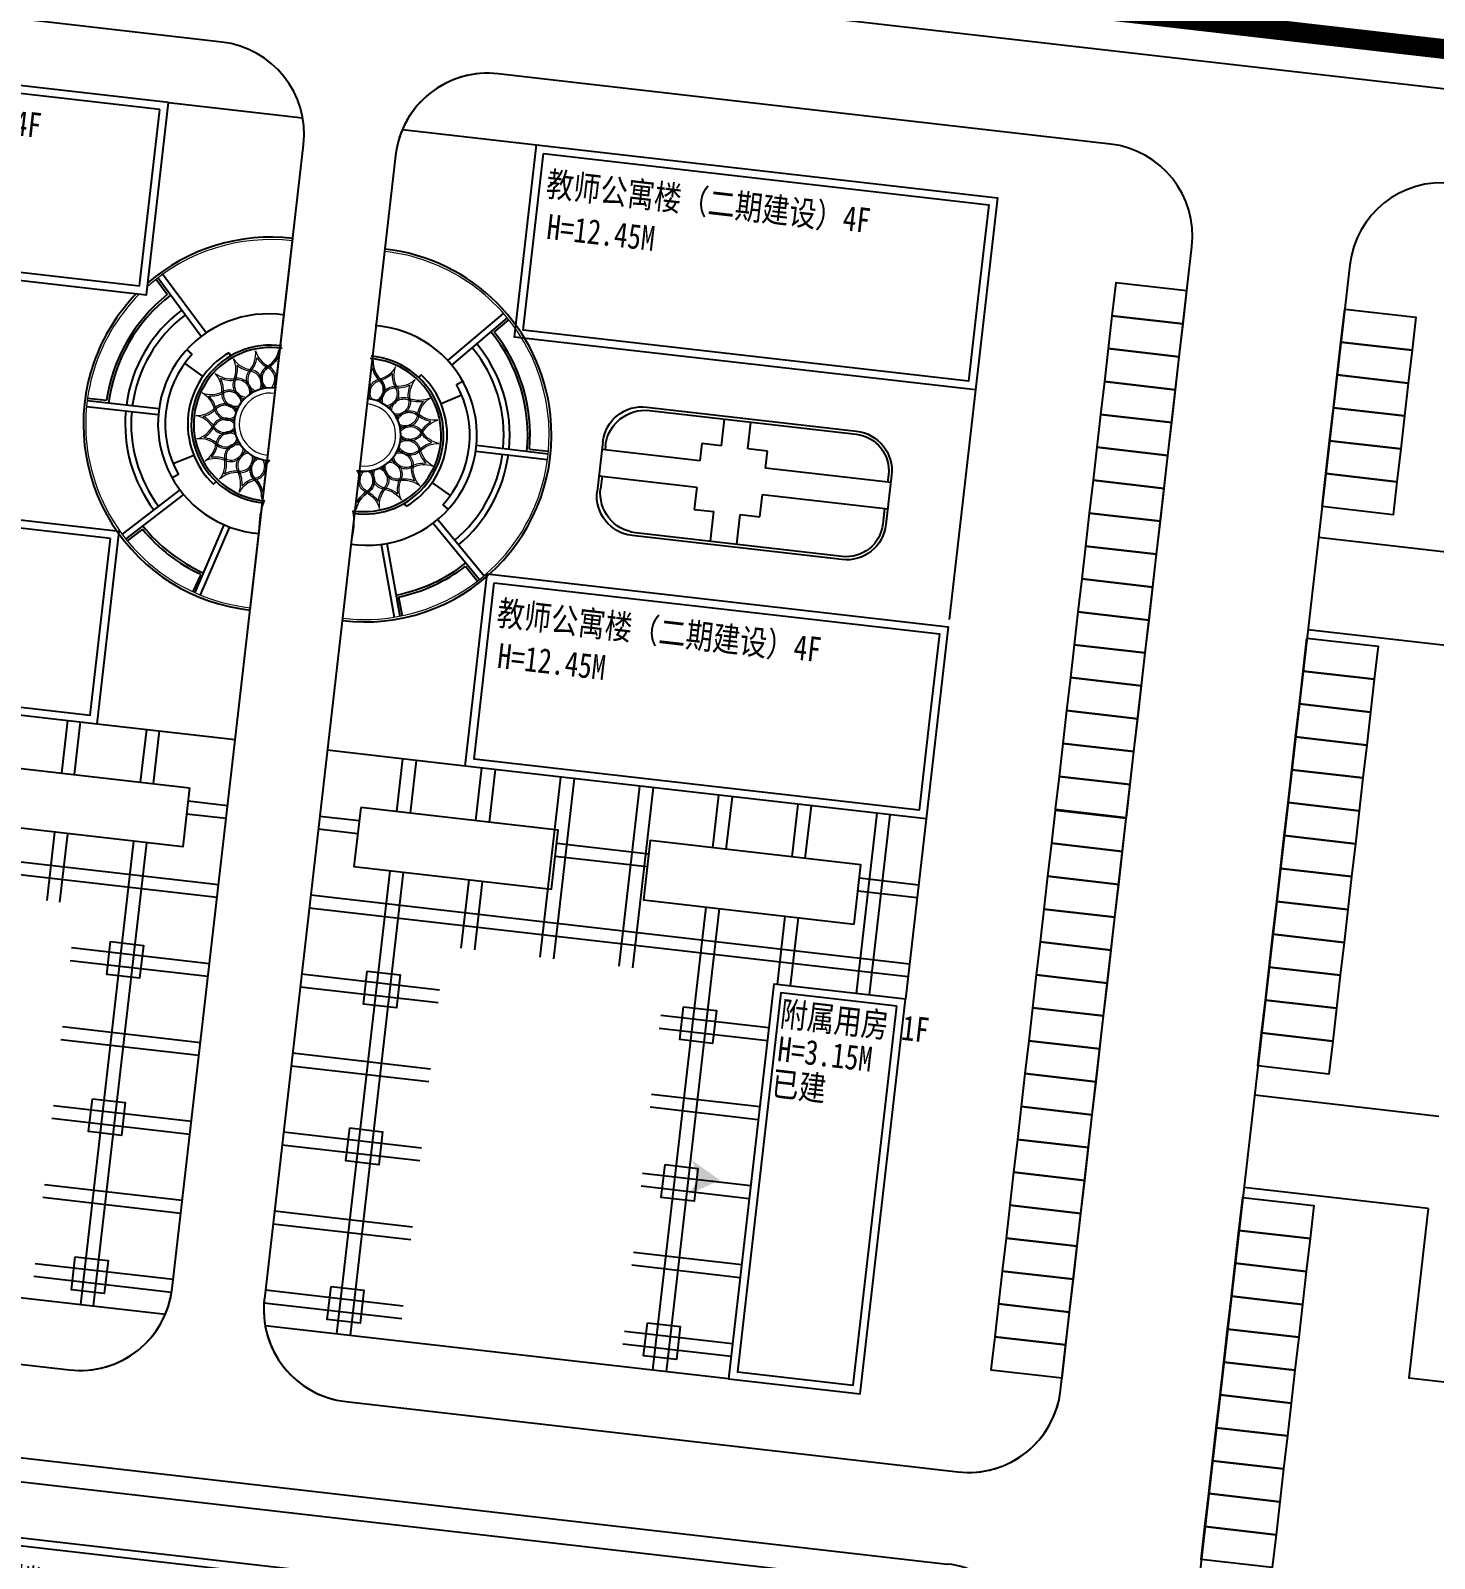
# Model space of a CAD drawing. Extents: x -534 to 560, y 572 to 1344.
# Drawn here: x -71.1 to 34.9, y 967.5 to 1082.8 of the extents above; entities that cross this region are included whole.
import ezdxf

# ---------------------------------------------------------------- set-up
doc = ezdxf.new("R2010")
doc.units = 0
doc.header["$LTSCALE"] = 1000
doc.header["$MEASUREMENT"] = 0
doc.linetypes.add('DIVIDE', pattern=[1.25, 0.5, -0.25, 0, -0.25, 0, -0.25])
doc.linetypes.add('X5', pattern=[3, 2, -1])
for name, color, linetype in [('0-pav', 171, 'Continuous'), ('0-road', 33, 'Continuous'), ('0-场地', 5, 'Continuous'), ('2222', 7, 'Continuous'), ('DLSS', 8, 'Continuous'), ('DXPM', 7, 'Continuous'), ('pl-pudi01', 25, 'Continuous'), ('PUB_TEXT', 7, 'Continuous'), ('WALL', 2, 'Continuous'), ('停车位', 8, 'Continuous'), ('小品', 1, 'Continuous'), ('建筑轮廓', 2, 'Continuous'), ('用地红线', 1, 'DIVIDE'), ('细线', 7, 'Continuous'), ('车行道', 5, 'Continuous'), ('道路', 8, 'Continuous'), ('铺地', 25, 'Continuous')]:
    doc.layers.add(name, color=color, linetype=linetype)
doc.layers.add('GROUND', color=60, linetype='Continuous', lineweight=15)
doc.layers.add('T填充层', color=8, linetype='Continuous', lineweight=9)
doc.styles.add('HT', font='simhei.ttf', dxfattribs={"width": 0.8})

msp = doc.modelspace()

# ---------------------------------------------------------------- hatches: boundary and pattern name
at = {"layer": '0-场地'}
msp.add_hatch(color=256, dxfattribs=at).paths.add_polyline_path([(-20.677, 996.218), (-21.413, 994.982), (-19.051, 996.064), (-21.169, 997.569)])

# ---------------------------------------------------------------- linework, layer by layer
at = {"color": 7}
for points in [[(0.236, 1055.716), (-1.753, 1038.388)], [(-3.482, 1023.329), (-5.043, 1009.728)], [(-95.89, 989.96), (-60.912, 985.945)], [(-18.399, 981.064), (-53.378, 985.08)]]:
    msp.add_lwpolyline(points, dxfattribs=at)
at = {"layer": '0-pav', "color": 9}
for p, q in [((-60.763, 1062.909), (-61.626, 1064.07)), ((-58.196, 1059.759), (-61.482, 1064.177)), ((-57.831, 1060.022), (-61.121, 1064.446)), ((-39.592, 1057.928), (-35.385, 1061.491)), ((-39.296, 1057.589), (-35.094, 1061.148)), ((-58.879, 1058.409), (-59.277, 1058.774)), ((-59.45, 1057.711), (-58.073, 1056.735)), ((-56.12, 1058.521), (-55.984, 1058.288)), ((-41.598, 1056.854), (-41.784, 1056.657)), ((-38.538, 1055.31), (-40.1, 1054.672)), ((-38.936, 1056.119), (-38.466, 1056.385)), ((-61.441, 1053.845), (-66.857, 1054.448)), ((-61.391, 1054.293), (-66.808, 1054.896)), ((-65.352, 1054.915), (-66.784, 1055.074)), ((-60.326, 1050.15), (-58.763, 1050.785)), ((-37.475, 1051.094), (-32.063, 1050.454)), ((-37.423, 1051.541), (-32.01, 1050.901)), ((-33.424, 1051.249), (-31.993, 1051.08)), ((-59.93, 1049.341), (-60.401, 1049.076)), ((-57.27, 1048.6), (-57.084, 1048.796)), ((-39.398, 1047.748), (-40.777, 1048.72)), ((-59.814, 1048.175), (-64.178, 1044.827)), ((-59.535, 1047.822), (-63.904, 1044.47)), ((-42.727, 1046.93), (-42.863, 1047.164)), ((-39.967, 1047.049), (-39.569, 1046.684)), ((-62.647, 1045.208), (-63.795, 1044.328)), ((-56.486, 1045.539), (-58.685, 1040.413)), ((-56.069, 1045.371), (-58.272, 1040.236)), ((-40.697, 1045.66), (-37.2, 1041.405)), ((-40.345, 1045.94), (-36.853, 1041.69)), ((-44.628, 1044.057), (-43.646, 1038.557)), ((-44.183, 1044.127), (-43.203, 1038.636)), ((-58.24, 1041.795), (-58.845, 1040.488)), ((-38.258, 1042.408), (-37.34, 1041.291)), ((-43.324, 1040.082), (-43.03, 1038.673))]:
    msp.add_line(p, q, dxfattribs=at)
for centre, radius, start, end in [((-52.986, 1053.131), 12.494, 128.49742, 171.79017), ((-52.986, 1053.131), 12.314, 127.68681, 172.60082), ((-53.164, 1053.151), 10.78, 127.14955, 172.45616), ((-53.164, 1053.151), 10.33, 127.14955, 172.40426), ((-53.164, 1053.151), 8.305, 81.19655, 265.57732), ((-45.694, 1052.294), 8.305, 261.325, 85.70577), ((-45.873, 1052.314), 12.314, 354.30149, 39.21553), ((-45.873, 1052.314), 12.494, 355.11214, 38.40494), ((-52.986, 1053.131), 5.965, 81.71438, 265.06733), ((-52.986, 1053.131), 5.785, 81.10522, 265.67748), ((-45.694, 1052.294), 10.33, 354.49805, 39.75276), ((-45.694, 1052.294), 10.78, 354.44621, 39.75276), ((-53.164, 1053.151), 7.765, 137.38847, 209.38844), ((-52.986, 1053.131), 6.235, 120.17462, 226.60229), ((-45.873, 1052.314), 5.785, 261.22485, 85.7971), ((-45.873, 1052.314), 5.965, 261.83499, 85.18794), ((-45.873, 1052.314), 6.235, 300.30002, 46.7277), ((-45.694, 1052.294), 7.765, 317.51386, 29.51387), ((-53.164, 1053.151), 10.78, 174.84801, 216.95357), ((-53.164, 1053.151), 10.33, 174.9003, 216.95357), ((-45.694, 1052.294), 10.33, 309.94876, 352.00205), ((-45.694, 1052.294), 10.78, 309.94876, 352.05431), ((-52.986, 1053.131), 12.494, 219.3524, 245.13296), ((-52.986, 1053.131), 12.314, 218.54181, 245.73756), ((-45.873, 1052.314), 12.314, 281.16475, 308.36051), ((-45.873, 1052.314), 12.494, 281.76937, 307.54991)]:
    msp.add_arc(centre, radius, start, end, dxfattribs=at)
at = {"layer": '0-road', "linetype": 'Continuous', "ltscale": 5}
for p, q in [((40.043, 1042.973), (26.134, 1044.57)), ((39.244, 1036.019), (25.336, 1037.615)), ((35.211, 1000.881), (21.302, 1002.478)), ((34.412, 993.927), (20.504, 995.523))]:
    msp.add_line(p, q, dxfattribs=at)
for points in [[(-68.305, 1030.77), (-68.761, 1026.796)], [(-67.768, 1026.682), (-67.311, 1030.656)], [(-62.344, 1030.086), (-62.8, 1026.112)], [(-61.807, 1025.998), (-61.351, 1029.972)], [(-43.429, 1023.888), (-42.973, 1027.862)], [(-41.98, 1027.748), (-42.436, 1023.774)], [(-37.468, 1023.204), (-37.012, 1027.178)], [(-36.019, 1027.064), (-36.475, 1023.09)], [(-32.613, 1012.893), (-31.051, 1026.494)], [(-30.058, 1026.38), (-31.619, 1012.779)], [(-26.652, 1012.209), (-25.091, 1025.809)], [(-59.19, 1024.691), (-56.209, 1024.349)], [(-19.586, 1021.151), (-19.13, 1025.125)], [(-18.136, 1025.011), (-18.592, 1021.037)], [(-13.169, 1024.441), (-13.625, 1020.467)], [(-12.175, 1024.327), (-12.632, 1020.353)], [(-102.097, 1023.577), (-56.894, 1018.388)], [(-56.323, 1023.355), (-59.304, 1023.698)], [(-49.255, 1023.551), (-46.275, 1023.208)], [(-7.208, 1023.757), (-8.769, 1010.156)], [(-6.215, 1023.642), (-7.776, 1010.042)], [(-57.008, 1017.395), (-102.211, 1022.584)], [(-69.274, 1022.326), (-69.866, 1017.17)], [(-68.873, 1017.055), (-68.281, 1022.212)], [(-46.389, 1022.215), (-49.369, 1022.557)], [(-63.313, 1021.642), (-67.327, 986.681)], [(-66.333, 986.567), (-62.32, 1021.527)], [(-31.372, 1021.498), (-24.418, 1020.699)], [(-24.532, 1019.706), (-31.486, 1020.504)], [(-47.956, 984.457), (-43.943, 1019.418)], [(-42.949, 1019.304), (-46.963, 984.343)], [(-38.574, 1013.577), (-37.982, 1018.733)], [(-36.988, 1018.619), (-37.58, 1013.463)], [(-8.522, 1018.875), (-4.052, 1018.361)], [(-49.939, 1017.59), (-4.736, 1012.4)], [(-4.166, 1017.368), (-8.637, 1017.881)], [(-4.85, 1011.407), (-50.053, 1016.596)], [(-24.113, 981.72), (-20.099, 1016.681)], [(-19.106, 1016.567), (-23.119, 981.606)], [(-14.138, 1015.996), (-14.73, 1010.84)], [(-13.145, 1015.882), (-13.737, 1010.726)], [(-57.692, 1011.434), (-68.104, 1012.629)], [(-67.989, 1013.623), (-57.578, 1012.427)], [(-50.624, 1011.629), (-40.212, 1010.434)], [(-40.326, 1009.44), (-50.738, 1010.635)], [(-23.522, 1008.518), (-15.355, 1007.58)], [(-68.674, 1007.662), (-58.262, 1006.466)], [(-15.469, 1006.587), (-23.636, 1007.524)], [(-58.376, 1005.473), (-68.788, 1006.668)], [(-41.01, 1003.479), (-51.422, 1004.675)], [(-51.308, 1005.668), (-40.896, 1004.473)], [(-24.206, 1002.557), (-16.039, 1001.619)], [(-69.358, 1001.701), (-58.946, 1000.506)], [(-16.154, 1000.626), (-24.32, 1001.563)], [(-59.061, 999.512), (-69.472, 1000.707)], [(-51.992, 999.707), (-41.581, 998.512)], [(-41.695, 997.518), (-52.106, 998.714)], [(-24.89, 996.596), (-16.724, 995.658)], [(-70.042, 995.74), (-59.631, 994.545)], [(-16.838, 994.665), (-25.004, 995.602)], [(-59.745, 993.551), (-70.156, 994.746)], [(-52.676, 993.746), (-42.265, 992.551)], [(34.412, 993.927), (32.944, 981.139), (36.918, 980.683)], [(-42.379, 991.558), (-52.79, 992.753)], [(-70.727, 989.779), (-60.315, 988.584)], [(-17.522, 988.704), (-25.688, 989.642)], [(-25.574, 990.635), (-17.408, 989.698)], [(-60.436, 987.591), (-70.841, 988.786)], [(-53.361, 987.786), (-42.949, 986.59)], [(-43.063, 985.597), (-53.468, 986.791)], [(-26.259, 984.674), (-18.092, 983.737)], [(-18.206, 982.743), (-26.373, 983.681)]]:
    msp.add_lwpolyline(points, dxfattribs=at)
at = {"layer": '2222', "flags": 128}
for points in [[(-65.052, 1014.068), (-62.568, 1013.783), (-62.853, 1011.3), (-65.337, 1011.585)], [(-45.667, 1011.845), (-43.183, 1011.56), (-43.469, 1009.076), (-45.952, 1009.361)], [(-21.8, 1009.156), (-19.316, 1008.87), (-19.601, 1006.387), (-22.085, 1006.672)], [(-66.42, 1002.216), (-63.936, 1001.931), (-64.222, 999.447), (-66.705, 999.732)], [(-46.991, 1000.003), (-44.508, 999.717), (-44.793, 997.234), (-47.276, 997.519)], [(-23.189, 997.242), (-20.705, 996.957), (-20.991, 994.473), (-23.474, 994.758)], [(-67.721, 990.279), (-65.237, 989.994), (-65.522, 987.51), (-68.006, 987.795)], [(-48.401, 988.035), (-45.917, 987.75), (-46.202, 985.266), (-48.686, 985.551)], [(-24.529, 985.298), (-22.046, 985.013), (-22.331, 982.53), (-24.814, 982.815)]]:
    msp.add_lwpolyline(points, close=True, dxfattribs=at)
at = {"layer": 'DLSS', "color": 41, "linetype": 'X5'}
for p, q in [((-56.64, 1081.974), (-102.837, 1087.277)), ((-56.64, 1081.974), (-102.837, 1087.277)), ((10.42, 1074.276), (-35.777, 1079.579)), ((10.42, 1074.276), (-35.777, 1079.579)), ((-60.394, 987.898), (-50.484, 1074.221)), ((-60.394, 987.898), (-50.484, 1074.221)), ((-43.53, 1073.423), (-53.439, 987.1)), ((-43.53, 1073.423), (-53.439, 987.1)), ((-54.516, 1039.099), (-51.296, 1067.143)), ((-54.516, 1039.099), (-51.296, 1067.143)), ((6.666, 980.2), (16.576, 1066.523)), ((6.666, 980.2), (16.576, 1066.523)), ((28.497, 1065.154), (8.528, 891.207)), ((-114.343, 987.046), (-68.146, 981.742)), ((-114.343, 987.046), (-68.146, 981.742)), ((-47.283, 979.347), (-1.087, 974.044)), ((-47.283, 979.347), (-1.087, 974.044))]:
    msp.add_line(p, q, dxfattribs=at)
for points in [[(165.052, 1063.57), (-108.992, 1095.03, 0.4142136), (-122.283, 1084.477), (-145.007, 886.527, -0.4142136), (-152.76, 880.371), (-292.823, 896.45, 0.4109489), (-304.991, 886.898), (-310.177, 845.781, 0.4174858), (-300.518, 833.477), (-206.275, 822.658)], [(-136.534, 855.116), (-122.894, 973.935, -0.4142136), (-115.141, 980.091), (-1.885, 967.089, -0.4142136), (4.271, 959.337), (-9.37, 840.517)]]:
    msp.add_lwpolyline(points, format="xyb", dxfattribs=at)
for centre, start, end in [((-57.438, 1075.02), 353.45116, 83.45116), ((-57.438, 1075.02), 353.45118, 83.45116), ((-36.575, 1072.625), 83.45116, 173.45116), ((-36.575, 1072.625), 83.45116, 173.45118), ((9.621, 1067.321), 353.45116, 83.45116), ((9.621, 1067.321), 353.45118, 83.45116), ((35.452, 1064.356), 83.45116, 173.45116), ((-67.348, 988.697), 263.45116, 353.45116), ((-67.348, 988.697), 263.45116, 353.45118), ((-46.485, 986.301), 173.45116, 263.45116), ((-46.485, 986.301), 173.45118, 263.45116), ((-0.289, 980.998), 263.45116, 353.45116), ((-0.289, 980.998), 263.45116, 353.45118)]:
    msp.add_arc(centre, 7, start, end, dxfattribs=at)
at = {"layer": 'DXPM', "color": 42}
for p, q in [((-18.933, 1051.496), (-18.702, 1053.507)), ((-16.946, 1051.267), (-16.715, 1053.279)), ((-20.572, 1050.37), (-27.961, 1051.218)), ((-20.423, 1051.667), (-20.572, 1050.37)), ((-18.933, 1051.496), (-20.423, 1051.667)), ((-15.455, 1051.096), (-16.946, 1051.267)), ((-15.604, 1049.8), (-15.455, 1051.096)), ((-6.157, 1048.715), (-15.604, 1049.8)), ((-28.189, 1049.231), (-20.8, 1048.383)), ((-20.8, 1048.383), (-20.993, 1046.699)), ((-16.026, 1046.129), (-15.832, 1047.813)), ((-15.832, 1047.813), (-6.385, 1046.728)), ((-20.993, 1046.699), (-19.503, 1046.528)), ((-19.76, 1044.288), (-19.503, 1046.528)), ((-17.773, 1044.06), (-17.516, 1046.3)), ((-17.516, 1046.3), (-16.026, 1046.129))]:
    msp.add_line(p, q, dxfattribs=at)
at = {"layer": 'GROUND', "color": 9}
for centre, radius, start, end in [((-52.986, 1053.131), 13.934, 83.12278, 131.72794), ((-45.873, 1052.314), 13.934, 333.01675, 83.77955), ((-52.986, 1053.131), 13.934, 135.13891, 193.88555), ((-52.986, 1053.131), 13.934, 193.88555, 263.77955), ((-49.343, 1045.459), 4.5, 154.99205, 184.71297), ((-51.158, 1045.668), 4.5, 342.18934, 11.91025), ((-45.873, 1052.314), 13.934, 263.12278, 333.01675)]:
    msp.add_arc(centre, radius, start, end, dxfattribs=at)
at = {"layer": 'pl-pudi01'}
for p, q in [((-60.667, 1077.404), (-50.546, 1076.242)), ((-60.667, 1077.404), (-50.546, 1076.242)), ((-43.012, 1075.377), (-32.89, 1074.215)), ((-43.012, 1075.377), (-32.89, 1074.215)), ((-66.051, 1030.512), (-55.639, 1029.316)), ((-66.051, 1030.512), (-55.639, 1029.316)), ((-38.273, 1027.323), (-48.685, 1028.518)), ((-38.273, 1027.323), (-48.685, 1028.518))]:
    msp.add_line(p, q, dxfattribs=at)
at = {"layer": 'T填充层'}
for centre, start, end in [((-52.986, 1053.131), 81.5009, 265.40142), ((-52.986, 1053.131), 81.5009, 265.40142), ((-45.873, 1052.314), 261.5009, 85.40142), ((-45.873, 1052.314), 261.5009, 85.40142)]:
    msp.add_arc(centre, 2.347, start, end, dxfattribs=at)
at = {"layer": 'T填充层', "extrusion": (-1.03458e-10, -1.85213e-10, -1)}
for centre, major_axis, start_param, end_param in [((-54.23, 1059.132), (1.616, 1.064), 0.7826147, 1.6070553), ((-50.401, 1058.688), (1.882, 0.444), 3.1982803, 3.4038488), ((-54.23, 1059.132), (-1.809, 0.97), 3.1162903, 3.6741261), ((-50.401, 1058.688), (1.842, 0.907), 3.2692141, 3.3627514), ((-52.682, 1056.584), (-0.455, 0.944), 4.368289, 6.1858877), ((-52.682, 1056.584), (0.486, 0.792), 3.2648182, 5.1865622), ((-51.629, 1056.321), (-0.425, 0.958), 4.6517111, 5.7757124), ((-51.629, 1056.321), (-0.87, 0.326), -0.480259, -0.0083296), ((-53.48, 1049.7), (0.844, 0.621), 2.9817947, 4.7993956), ((-53.48, 1049.7), (0.845, 0.387), 2.7775357, 4.6508635), ((-52.395, 1049.715), (0.548, 0.893), 3.7317824, 4.8715351), ((-52.395, 1049.715), (0.775, 0.513), 3.5728578, 4.5394922), ((-55.57, 1047.573), (-0.646, 1.823), 1.1175397, 1.9419818), ((-55.57, 1047.573), (-0.357, 2.021), 0.9515012, 1.5093389), ((-51.741, 1047.129), (0.512, 1.865), 4.6450256, 4.870644), ((-51.741, 1047.129), (1.377, 1.522), 4.4438146, 4.5493927)]:
    msp.add_ellipse(centre, major_axis=major_axis, ratio=1, start_param=start_param, end_param=end_param, dxfattribs=at)
at = {"layer": 'T填充层'}
for centre, major_axis, ratio, start_param, end_param in [((-54.23, 1059.132), (-1.732, 0.861), 1, 2.5782353, 3.4026806), ((-50.401, 1058.688), (-1.347, 1.388), 1, 0.7702531, 0.9758214), ((-54.162, 1059.146), (-1.582, 1.113), 1, 1.2110458, 2.0354915), ((-57.52, 1057.255), (1.888, 0.419), 1, -0.614932, 0.2095109), ((-56.024, 1058.454), (1.932, -0.087), 1, -0.6654581, 0.1589884), ((-56.024, 1058.454), (-2.025, 0.338), 1, 2.5963041, 3.1541394), ((-52.245, 1059.215), (0.598, 1.839), 1, 2.1688594, 2.9932913), ((-52.245, 1059.215), (1.44, 1.463), 0.9999999, 2.8988329, 3.4566709), ((-54.23, 1059.132), (-1.591, 1.297), 1, 2.8005346, 3.3583751), ((-50.401, 1058.688), (1.986, 0.519), 1, 3.1221239, 3.215661), ((-47.13, 1058.313), (-1.733, 0.859), 1, 3.1982803, 3.4038488), ((-43.3, 1057.878), (-1.332, 1.402), 1, 0.7826147, 1.6070553), ((-55.963, 1058.488), (1.924, -0.196), 1, 4.1551938, 4.9796392), ((-58.572, 1055.652), (1.777, 0.763), 1, -0.4880625, 0.3363836), ((-58.572, 1055.652), (1.988, 0.51), 1, -0.3334278, 0.2244145), ((-55.963, 1058.488), (-1.56, 1.334), 1, 1.8861707, 2.444014), ((-54.769, 1056.103), (1.004, 0.302), 1, 2.4527872, 4.2703959), ((-54.769, 1056.103), (0.738, 0.565), 1, 2.0920628, 4.0138073), ((-55.471, 1055.547), (-1.005, 0.298), 1, 3.3491049, 5.1667055), ((-57.52, 1057.255), (0.35, 2.023), 1, 4.4869683, 5.0448038), ((-55.471, 1055.547), (-0.894, 0.252), 1, 3.2314487, 5.1531964), ((-54.162, 1059.146), (1.731, 1.103), 1, 3.4390638, 3.9969076), ((-53.764, 1056.509), (0.966, 0.405), 1, 2.0338783, 3.8514939), ((-53.764, 1056.509), (-0.656, 0.658), 1, 0.0761239, 1.9978734), ((-54.603, 1056.197), (-0.184, 0.911), 1, 4.0132455, 5.9349944), ((-54.603, 1056.197), (0.822, 0.65), 1, -1.0648209, 0.7527825), ((-52.682, 1056.584), (-0.705, 0.775), 1, -0.1919583, 1.6256499), ((-52.682, 1056.584), (0.421, 0.829), 1, 1.0157404, 2.9374891), ((-53.576, 1056.546), (0.845, 0.387), 1, -1.2429481, 0.6787989), ((-53.576, 1056.546), (0.652, 0.82), 1, 4.6746076, 6.4922084), ((-47.13, 1058.313), (-1.588, 1.3), 1, 3.2692141, 3.3627514), ((-43.3, 1057.878), (1.982, 0.535), 1, 3.1162903, 3.6741261), ((-45.386, 1055.746), (0.657, 0.817), 1, 4.368289, 6.1858877), ((-57.473, 1057.306), (-0.38, 1.897), 1, 2.5995392, 3.4239835), ((-59.078, 1053.802), (-1.129, 1.57), 1, 4.3206118, 5.1450586), ((-57.473, 1057.306), (-0.625, 1.955), 1, 2.754333, 3.3121773), ((-55.6, 1055.406), (0.909, 0.521), 1, 2.5393268, 4.3569413), ((-56.096, 1054.661), (0.906, 0.527), 1, -0.2943781, 1.523236), ((-56.096, 1054.661), (0.906, 0.527), 1, -0.2943781, 1.523236), ((-55.6, 1055.406), (-0.753, 0.545), 1, 0.5444917, 2.4662446), ((-56.096, 1054.661), (-0.872, 0.321), 1, 3.6721552, 5.5454878), ((-56.096, 1054.661), (-0.87, 0.326), 1, 3.6286193, 5.5503702), ((-46.47, 1055.728), (0.631, 0.836), 1, 4.6517111, 5.7757124), ((-46.47, 1055.728), (0.921, 0.12), 1, -0.480259, -0.0083296), ((-45.386, 1055.746), (-0.294, 0.882), 1, 3.2648182, 5.1865622), ((-58.543, 1055.715), (-1.183, 1.53), 1, 2.4531345, 3.277579), ((-58.543, 1055.715), (-1.402, 1.332), 1, 2.3000491, 3.1244937), ((-58.543, 1055.715), (-0.79, 1.895), 1, 2.982824, 3.5406689), ((-58.543, 1055.715), (1.632, 1.245), 1, 4.2967875, 4.8546311), ((-59.078, 1053.802), (1.828, 0.933), 0.9999999, -0.2400851, 0.3177609), ((-56.176, 1054.487), (0.861, 0.597), 1, 2.7671587, 4.5847688), ((-56.417, 1053.625), (0.422, 0.959), 1, -0.6096073, 1.2080067), ((-56.417, 1053.625), (1.041, 0.116), 1, 0.436186, 2.2538001), ((-56.176, 1054.487), (0.926, 0.082), 1, 3.2848777, 5.2066281), ((-56.417, 1053.625), (-0.065, 0.927), 1, -1.1980867, 0.7236643), ((-56.417, 1053.625), (0.137, 0.919), 1, -0.9311456, 0.9421858), ((-58.987, 1051.886), (1.168, 1.542), 1, -0.3764357, 0.4480055), ((-58.987, 1051.886), (-1.626, 1.047), 1, 4.2596856, 5.0841311), ((-59.07, 1053.871), (1.926, 0.181), 1, -1.3809799, -0.5565353), ((-58.987, 1051.886), (-1.795, 0.996), 1, 4.1940305, 4.7518717), ((-58.987, 1051.886), (-1.431, 1.472), 1, 4.4872346, 5.0450796), ((-56.401, 1052.54), (0.971, 0.395), 1, 0.4746313, 2.2922447), ((-56.401, 1052.54), (-0.281, 0.886), 1, -1.1210292, 0.8007216), ((-58.309, 1050.092), (-1.828, 0.632), 0.9999999, 4.3342989, 5.1587392), ((-59.07, 1053.871), (0.182, 2.045), 1, 3.7809133, 4.3387581), ((-58.309, 1050.092), (0.751, 1.91), 1, -0.3359145, 0.221926), ((-56.439, 1053.435), (-0.999, 0.316), 1, 0.8522692, 2.669875), ((-56.439, 1053.435), (-0.408, 0.965), 1, 1.7170044, 3.5346216), ((-56.439, 1053.435), (-0.084, 0.926), 1, 2.0265198, 3.8998475), ((-56.439, 1053.435), (-0.895, 0.249), 1, 0.8175855, 2.7393378), ((-56.052, 1051.513), (-0.548, 0.893), 1, -0.9455423, 0.8720711), ((-56.364, 1052.353), (-0.715, 0.766), 1, 1.6804189, 3.4980245), ((-56.364, 1052.353), (-0.715, 0.766), 1, 1.6804189, 3.4980245), ((-56.052, 1051.513), (0.917, 0.148), 1, 0.9116356, 2.8333866), ((-56.364, 1052.353), (0.906, 0.208), 1, 3.7758745, 5.6976216), ((-56.364, 1052.353), (0.905, 0.213), 1, 3.7700791, 5.6434063), ((-59.001, 1051.954), (0.904, 1.71), 1, 4.2257315, 5.0501769), ((-59.001, 1051.954), (-1.719, 1.122), 1, 3.0134448, 3.5712897), ((-57.11, 1048.596), (2.051, -0.084), 1, 1.214959, 1.7728017), ((-55.402, 1050.645), (0.27, 1.013), 1, 0.1795261, 1.9971419), ((-55.402, 1050.645), (-0.15, 0.917), 1, -0.3470823, 1.5746692), ((-55.958, 1051.347), (1.046, -0.068), 1, 4.3803244, 6.1979308), ((-55.958, 1051.347), (-0.541, 0.755), 1, 2.1233349, 4.0450827), ((-54.516, 1050.02), (0.597, 0.861), 1, 0.8391362, 2.6567508), ((-54.516, 1050.02), (0.791, 0.487), 1, 1.1476452, 3.0693954), ((-55.261, 1050.516), (-1.033, 0.178), 1, 1.6586441, 3.4762508), ((-55.261, 1050.516), (0.74, 0.562), 1, 3.9810946, 5.9028438), ((-57.11, 1048.596), (1.932, 0.084), 0.9999999, 1.1308858, 1.9553287), ((-58.343, 1050.153), (-0.038, 1.934), 1, 4.0341323, 4.8585767), ((-58.343, 1050.153), (-2.026, 0.331), 1, 2.9114118, 3.4692577), ((-55.506, 1047.544), (-1.857, 0.874), 1, -1.2131143, -0.6552728), ((-57.161, 1048.643), (-0.4, 1.892), 1, 4.1596123, 4.9840559), ((-57.161, 1048.643), (1.358, 1.54), 1, -0.9260467, -0.3682031), ((-53.48, 1049.7), (1.043, 0.104), 1, 2.0186127, 3.836229), ((-53.48, 1049.7), (0.908, 0.197), 1, 1.8000586, 3.721812), ((-54.342, 1049.94), (-0.649, 0.665), 1, 2.600487, 4.5222337), ((-54.342, 1049.94), (-0.319, 0.998), 1, 3.0638758, 4.8814825), ((-47.222, 1049.121), (-0.639, 0.675), 1, 3.5728578, 4.5394922), ((-47.222, 1049.121), (-0.331, 0.994), 1, 3.7317824, 4.8715351), ((-46.169, 1048.86), (-0.735, 0.569), 1, 2.7775357, 4.6508635), ((-46.169, 1048.86), (-0.681, 0.796), 1, 2.9817947, 4.7993956), ((-55.506, 1047.544), (1.71, 0.904), 1, 1.0018561, 1.8262984), ((-53.657, 1047.038), (-1.356, 1.38), 1, -0.5448038, 0.2796347), ((-53.657, 1047.038), (-0.912, 1.839), 1, -0.2283182, 0.3295218), ((-55.57, 1047.573), (-0.076, 1.933), 1, 4.6425725, 5.4670224), ((-55.57, 1047.573), (-0.993, 1.796), 1, 4.4435379, 5.0013833), ((-51.741, 1047.129), (1.045, 1.628), 1, 1.7154708, 1.9410895), ((-51.741, 1047.129), (0.747, 1.912), 1, 1.370452, 1.4760303), ((-48.445, 1046.75), (-0.997, 1.795), 1, 4.4438146, 4.5493927), ((-44.615, 1046.315), (1.043, 1.629), 1, 1.1175397, 1.9419818), ((-44.615, 1046.315), (0.806, 1.888), 1, 0.9515012, 1.5093389), ((-48.445, 1046.75), (-0.076, 1.933), 1, 4.6450256, 4.870644)]:
    msp.add_ellipse(centre, major_axis=major_axis, ratio=ratio, start_param=start_param, end_param=end_param, dxfattribs=at)
at = {"layer": 'T填充层', "extrusion": (5.87953e-11, -2.03839e-10, -1)}
for centre, major_axis, ratio, start_param, end_param in [((-47.13, 1058.313), (1.626, 1.047), 1, 0.7702531, 0.9758214), ((-43.3, 1057.878), (1.882, 0.446), 1, 2.5782353, 3.4026806), ((-47.13, 1058.313), (-1.817, 0.956), 1, 3.1221239, 3.215661), ((-43.3, 1057.878), (1.844, 0.902), 1, 2.8005346, 3.3583751), ((-43.603, 1054.934), (0.386, 0.845), 1, 4.0132455, 5.9349944), ((-40.522, 1055.303), (0.118, 2.049), 1, 4.4869683, 5.0448038), ((-42.904, 1054.104), (0.928, 0.043), 1, 3.2314487, 5.1531964), ((-43.462, 1054.805), (-0.591, 0.717), 1, 2.0920628, 4.0138073), ((-43.462, 1054.805), (-0.909, 0.521), 1, 2.4527872, 4.2703959), ((-39.86, 1053.503), (-1.558, 1.146), 1, -0.4880625, 0.3363836), ((-39.786, 1051.587), (-1.569, 1.323), 0.9999999, -0.2400851, 0.3177609), ((-40.309, 1049.742), (1.974, 0.563), 1, 4.1940305, 4.7518717), ((-40.309, 1049.742), (1.727, 1.11), 1, 4.4872346, 5.0450796), ((-39.779, 1051.656), (0.286, 2.033), 1, 3.7809133, 4.3387581), ((-40.309, 1049.742), (-0.788, 1.766), 1, -0.3764357, 0.4480055), ((-40.309, 1049.742), (1.821, 0.651), 1, 4.2596856, 5.0841311), ((-45.275, 1048.9), (0.537, 0.9), 1, 3.0638758, 4.8814825), ((-45.087, 1048.938), (-0.386, 0.974), 1, 0.8391362, 2.6567508), ((-43.382, 1049.903), (-1.034, 0.171), 1, 4.3803244, 6.1979308), ((-44.082, 1049.346), (0.354, 0.859), 1, -0.3470823, 1.5746692), ((-40.28, 1049.805), (1.929, 0.703), 1, 3.0134448, 3.5712897), ((-41.376, 1048.149), (-0.299, 2.031), 1, -0.3359145, 0.221926), ((-40.28, 1049.805), (-0.493, 1.87), 1, 4.2257315, 5.0501769), ((-46.6, 1046.228), (1.305, 1.585), 1, -0.2283182, 0.3295218), ((-44.683, 1046.301), (-1.46, 1.268), 1, 1.0018561, 1.8262984), ((-48.445, 1046.75), (-0.649, 1.822), 1, 1.7154708, 1.9410895)]:
    msp.add_ellipse(centre, major_axis=major_axis, ratio=ratio, start_param=start_param, end_param=end_param, dxfattribs=at)
at = {"layer": 'T填充层', "extrusion": (5.87953e-11, -2.0384e-10, -1)}
for centre, major_axis, start_param, end_param in [((-44.523, 1055.507), (-0.449, 0.947), 4.6746076, 6.4922084), ((-44.523, 1055.507), (-0.735, 0.568), -1.2429481, 0.6787989), ((-43.603, 1054.934), (-0.653, 0.82), -1.0648209, 0.7527825), ((-42.496, 1053.099), (-0.762, 0.719), -0.2943781, 1.523236), ((-42.496, 1053.099), (-0.762, 0.719), -0.2943781, 1.523236), ((-41.758, 1056.857), (1.822, 0.946), 1.8861707, 2.444014), ((-41.758, 1056.857), (-1.919, 0.245), 4.1551938, 4.9796392), ((-39.86, 1053.503), (-1.821, 0.947), -0.3334278, 0.2244145), ((-42.419, 1052.018), (-0.193, 1.03), -0.6096073, 1.2080067), ((-42.419, 1052.018), (-0.988, 0.349), 0.436186, 2.2538001), ((-42.679, 1050.965), (-0.856, 0.605), 0.4746313, 2.2922447), ((-42.44, 1051.828), (1.045, 0.081), 0.8522692, 2.669875), ((-46.169, 1048.86), (-0.992, 0.338), 2.0186127, 3.836229), ((-44.249, 1049.251), (-0.594, 0.715), 3.9810946, 5.9028438), ((-42.883, 1046.963), (-2.017, 0.383), 1.214959, 1.7728017), ((-42.823, 1046.997), (-0.973, 1.807), -0.9260467, -0.3682031)]:
    msp.add_ellipse(centre, major_axis=major_axis, ratio=1, start_param=start_param, end_param=end_param, dxfattribs=at)
at = {"layer": 'T填充层', "extrusion": (5.87954e-11, -2.03839e-10, -1)}
for centre, major_axis, ratio, start_param, end_param in [((-45.386, 1055.746), (0.862, 0.595), 1, -0.1919583, 1.6256499), ((-45.215, 1058.408), (-1.071, 1.751), 0.9999999, 2.8988329, 3.4566709), ((-41.707, 1056.81), (2.049, -0.13), 1, 2.5963041, 3.1541394), ((-41.707, 1056.81), (-1.902, 0.353), 1, -0.6654581, 0.1589884), ((-43.364, 1057.906), (1.793, 0.725), 1, 1.2110458, 2.0354915), ((-44.349, 1055.428), (0.788, 0.492), 1, 0.0761239, 1.9978734), ((-42.496, 1053.099), (0.922, 0.12), 1, 3.6286193, 5.5503702), ((-42.496, 1053.099), (0.922, 0.115), 1, 3.6721552, 5.5454878), ((-40.556, 1055.364), (0.799, 1.761), 1, 2.5995392, 3.4239835), ((-42.419, 1052.018), (0.274, 0.888), 1, -1.1980867, 0.7236643), ((-42.458, 1052.912), (-0.883, 0.29), 1, 3.2848777, 5.2066281), ((-42.419, 1052.018), (0.075, 0.926), 1, -0.9311456, 0.9421858), ((-39.874, 1053.572), (1.199, 1.666), 1, 2.982824, 3.5406689), ((-39.874, 1053.572), (-1.307, 1.583), 1, 4.2967875, 4.8546311), ((-39.874, 1053.572), (1.499, 1.222), 1, 2.4531345, 3.277579), ((-43.253, 1050.044), (-0.86, 0.352), 1, 0.9116356, 2.8333866), ((-42.44, 1051.828), (0.291, 0.883), 1, 2.0265198, 3.8998475), ((-39.779, 1051.656), (-1.834, 0.613), 1, -1.3809799, -0.5565353), ((-46.169, 1048.86), (-0.84, 0.398), 1, 1.8000586, 3.721812), ((-42.759, 1050.791), (-0.833, 0.413), 1, 3.7700791, 5.6434063), ((-41.376, 1048.149), (1.924, 0.201), 0.9999999, 4.3342989, 5.1587392), ((-41.329, 1048.2), (2.048, -0.137), 1, 2.9114118, 3.4692577), ((-41.329, 1048.2), (0.475, 1.875), 1, 4.0341323, 4.8585767), ((-42.883, 1046.963), (-1.863, 0.52), 0.9999999, 1.1308858, 1.9553287), ((-48.445, 1046.75), (-0.294, 2.032), 1, 1.370452, 1.4760303), ((-42.823, 1046.997), (0.818, 1.753), 1, 4.1596123, 4.9840559)]:
    msp.add_ellipse(centre, major_axis=major_axis, ratio=ratio, start_param=start_param, end_param=end_param, dxfattribs=at)
at = {"layer": 'T填充层', "extrusion": (5.87952e-11, -2.03839e-10, -1)}
for centre, major_axis, start_param, end_param in [((-45.215, 1058.408), (-0.165, 1.927), 2.1688594, 2.9932913), ((-45.386, 1055.746), (-0.222, 0.902), 1.0157404, 2.9374891), ((-44.349, 1055.428), (-0.849, 0.614), 2.0338783, 3.8514939), ((-42.81, 1053.938), (0.857, 0.36), 0.5444917, 2.4662446), ((-39.786, 1051.587), (1.456, 1.273), 4.3206118, 5.1450586), ((-42.458, 1052.912), (-0.704, 0.777), 2.7671587, 4.5847688), ((-44.615, 1046.315), (0.512, 1.865), 4.6425725, 5.4670224)]:
    msp.add_ellipse(centre, major_axis=major_axis, ratio=1, start_param=start_param, end_param=end_param, dxfattribs=at)
at = {"layer": 'T填充层', "extrusion": (5.87951e-11, -2.0384e-10, -1)}
msp.add_ellipse((-40.522, 1055.303), major_axis=(-1.744, 0.836), ratio=1, start_param=-0.614932, end_param=0.2095109, dxfattribs=at)
at = {"layer": 'T填充层', "extrusion": (5.87954e-11, -2.0384e-10, -1)}
for centre, major_axis, start_param, end_param in [((-43.364, 1057.906), (-1.437, 1.466), 3.4390638, 3.9969076), ((-42.679, 1050.965), (0.475, 0.799), -1.1210292, 0.8007216), ((-42.44, 1051.828), (0.616, 0.848), 1.7170044, 3.5346216), ((-42.759, 1050.791), (0.87, 0.585), 1.6804189, 3.4980245), ((-42.759, 1050.791), (0.87, 0.585), 1.6804189, 3.4980245), ((-42.759, 1050.791), (-0.835, 0.408), 3.7758745, 5.6976216)]:
    msp.add_ellipse(centre, major_axis=major_axis, ratio=1, start_param=start_param, end_param=end_param, dxfattribs=at)
at = {"layer": 'T填充层', "extrusion": (5.87951e-11, -2.03839e-10, -1)}
for centre, major_axis, start_param, end_param in [((-42.904, 1054.104), (1.046, 0.063), 3.3491049, 5.1667055), ((-42.44, 1051.828), (0.928, 0.04), 0.8175855, 2.7393378), ((-44.082, 1049.346), (-0.034, 1.047), 0.1795261, 1.9971419)]:
    msp.add_ellipse(centre, major_axis=major_axis, ratio=1, start_param=start_param, end_param=end_param, dxfattribs=at)
at = {"layer": 'T填充层', "extrusion": (5.87952e-11, -2.0384e-10, -1)}
for centre, major_axis, start_param, end_param in [((-42.81, 1053.938), (-0.768, 0.713), 2.5393268, 4.3569413), ((-40.556, 1055.364), (1.052, 1.763), 2.754333, 3.3121773), ((-39.874, 1053.572), (1.668, 0.979), 2.3000491, 3.1244937), ((-43.253, 1050.044), (0.736, 0.746), -0.9455423, 0.8720711), ((-45.275, 1048.9), (0.783, 0.501), 2.600487, 4.5222337), ((-43.382, 1049.903), (0.698, 0.613), 2.1233349, 4.0450827), ((-46.6, 1046.228), (1.633, 1.037), -0.5448038, 0.2796347), ((-44.683, 1046.301), (2.007, 0.431), -1.2131143, -0.6552728)]:
    msp.add_ellipse(centre, major_axis=major_axis, ratio=1, start_param=start_param, end_param=end_param, dxfattribs=at)
at = {"layer": 'T填充层', "extrusion": (5.87955e-11, -2.03839e-10, -1)}
for centre, major_axis, start_param, end_param in [((-44.249, 1049.251), (1.046, -0.061), 1.6586441, 3.4762508), ((-45.087, 1048.938), (-0.66, 0.654), 1.1476452, 3.0693954), ((-44.615, 1046.315), (1.375, 1.525), 4.4435379, 5.0013833)]:
    msp.add_ellipse(centre, major_axis=major_axis, ratio=1, start_param=start_param, end_param=end_param, dxfattribs=at)
at = {"layer": 'WALL', "ltscale": 10}
msp.add_line((-81.319, 969.566), (-37.209, 964.503), dxfattribs=at)
at = {"layer": '停车位', "color": 8}
for points in [[(16.192, 1063.184), (10.828, 1063.8), (10.542, 1061.316), (15.907, 1060.7)], [(15.907, 1060.7), (10.542, 1061.316), (10.257, 1058.833), (15.622, 1058.217)], [(28.114, 1061.816), (33.479, 1061.2), (33.194, 1058.716), (27.829, 1059.332)], [(15.622, 1058.217), (10.257, 1058.833), (9.972, 1056.349), (15.337, 1055.733)], [(27.829, 1059.332), (33.194, 1058.716), (32.909, 1056.232), (27.544, 1056.848)], [(27.544, 1056.848), (32.909, 1056.232), (32.623, 1053.749), (27.259, 1054.364)], [(15.337, 1055.733), (9.972, 1056.349), (9.687, 1053.865), (15.052, 1053.249)], [(27.259, 1054.364), (32.623, 1053.749), (32.338, 1051.265), (26.974, 1051.881)], [(15.052, 1053.249), (9.687, 1053.865), (9.402, 1051.382), (14.767, 1050.766)], [(15.052, 1053.249), (9.687, 1053.865), (9.402, 1051.382), (14.767, 1050.766)], [(26.974, 1051.881), (32.338, 1051.265), (32.053, 1048.781), (26.688, 1049.397)], [(26.974, 1051.881), (32.338, 1051.265), (32.053, 1048.781), (26.688, 1049.397)], [(14.767, 1050.766), (9.402, 1051.382), (9.117, 1048.898), (14.482, 1048.282)], [(14.482, 1048.282), (9.117, 1048.898), (8.832, 1046.414), (14.196, 1045.798)], [(26.688, 1049.397), (32.053, 1048.781), (31.768, 1046.298), (26.403, 1046.913)], [(14.196, 1045.798), (8.832, 1046.414), (8.547, 1043.93), (13.911, 1043.315)], [(13.911, 1043.315), (8.547, 1043.93), (8.261, 1041.447), (13.626, 1040.831)], [(13.626, 1040.831), (8.261, 1041.447), (7.976, 1038.963), (13.341, 1038.347)], [(13.626, 1040.831), (8.261, 1041.447), (7.976, 1038.963), (13.341, 1038.347)], [(13.341, 1038.347), (7.976, 1038.963), (7.691, 1036.479), (13.056, 1035.864)], [(25.263, 1036.979), (30.628, 1036.363), (30.342, 1033.879), (24.978, 1034.495)], [(13.056, 1035.864), (7.691, 1036.479), (7.406, 1033.996), (12.771, 1033.38)], [(12.771, 1033.38), (7.406, 1033.996), (7.121, 1031.512), (12.486, 1030.896)], [(24.978, 1034.495), (30.342, 1033.879), (30.057, 1031.395), (24.693, 1032.011)], [(12.486, 1030.896), (7.121, 1031.512), (6.836, 1029.028), (12.201, 1028.412)], [(24.693, 1032.011), (30.057, 1031.395), (29.772, 1028.912), (24.407, 1029.528)], [(24.693, 1032.011), (30.057, 1031.395), (29.772, 1028.912), (24.407, 1029.528)], [(12.201, 1028.412), (6.836, 1029.028), (6.551, 1026.545), (11.915, 1025.929)], [(12.201, 1028.412), (6.836, 1029.028), (6.551, 1026.545), (11.915, 1025.929)], [(24.407, 1029.528), (29.772, 1028.912), (29.487, 1026.428), (24.122, 1027.044)], [(11.915, 1025.929), (6.551, 1026.545), (6.266, 1024.061), (11.63, 1023.445)], [(24.122, 1027.044), (29.487, 1026.428), (29.202, 1023.944), (23.837, 1024.56)], [(23.837, 1024.56), (29.202, 1023.944), (28.917, 1021.461), (23.552, 1022.077)], [(11.621, 1023.361), (6.256, 1023.977), (5.971, 1021.494), (11.336, 1020.878)], [(23.552, 1022.077), (28.917, 1021.461), (28.632, 1018.977), (23.267, 1019.593)], [(23.552, 1022.077), (28.917, 1021.461), (28.632, 1018.977), (23.267, 1019.593)], [(11.336, 1020.878), (5.971, 1021.494), (5.686, 1019.01), (11.05, 1018.394)], [(23.267, 1019.593), (28.632, 1018.977), (28.347, 1016.493), (22.982, 1017.109)], [(11.05, 1018.394), (5.686, 1019.01), (5.401, 1016.526), (10.765, 1015.91)], [(10.765, 1015.91), (5.401, 1016.526), (5.115, 1014.043), (10.48, 1013.427)], [(10.765, 1015.91), (5.401, 1016.526), (5.115, 1014.043), (10.48, 1013.427)], [(22.982, 1017.109), (28.347, 1016.493), (28.061, 1014.01), (22.697, 1014.625)], [(10.48, 1013.427), (5.115, 1014.043), (4.83, 1011.559), (10.195, 1010.943)], [(22.697, 1014.625), (28.061, 1014.01), (27.776, 1011.526), (22.412, 1012.142)], [(10.195, 1010.943), (4.83, 1011.559), (4.545, 1009.075), (9.91, 1008.459)], [(22.412, 1012.142), (27.776, 1011.526), (27.491, 1009.042), (22.126, 1009.658)], [(22.412, 1012.142), (27.776, 1011.526), (27.491, 1009.042), (22.126, 1009.658)], [(22.126, 1009.658), (27.491, 1009.042), (27.206, 1006.559), (21.841, 1007.174)], [(9.91, 1008.459), (4.545, 1009.075), (4.26, 1006.591), (9.625, 1005.976)], [(21.841, 1007.174), (27.206, 1006.559), (26.921, 1004.075), (21.556, 1004.691)], [(9.625, 1005.976), (4.26, 1006.591), (3.975, 1004.108), (9.34, 1003.492)], [(9.34, 1003.492), (3.975, 1004.108), (3.69, 1001.624), (9.055, 1001.008)], [(9.34, 1003.492), (3.975, 1004.108), (3.69, 1001.624), (9.055, 1001.008)], [(9.055, 1001.008), (3.69, 1001.624), (3.405, 999.14), (8.769, 998.525)], [(8.769, 998.525), (3.405, 999.14), (3.12, 996.657), (8.484, 996.041)], [(8.484, 996.041), (3.12, 996.657), (2.834, 994.173), (8.199, 993.557)], [(8.199, 993.557), (2.834, 994.173), (2.549, 991.689), (7.914, 991.073)], [(20.416, 994.756), (25.78, 994.14), (25.495, 991.656), (20.131, 992.272)], [(20.131, 992.272), (25.495, 991.656), (25.21, 989.173), (19.845, 989.789)], [(20.131, 992.272), (25.495, 991.656), (25.21, 989.173), (19.845, 989.789)], [(7.914, 991.073), (2.549, 991.689), (2.264, 989.206), (7.629, 988.59)], [(7.914, 991.073), (2.549, 991.689), (2.264, 989.206), (7.629, 988.59)], [(19.845, 989.789), (25.21, 989.173), (24.925, 986.689), (19.56, 987.305)], [(7.629, 988.59), (2.264, 989.206), (1.979, 986.722), (7.344, 986.106)], [(19.56, 987.305), (24.925, 986.689), (24.64, 984.205), (19.275, 984.821)], [(7.344, 986.106), (1.979, 986.722), (1.694, 984.238), (7.059, 983.622)], [(7.059, 983.622), (1.694, 984.238), (1.409, 981.755), (6.774, 981.139)], [(19.275, 984.821), (24.64, 984.205), (24.355, 981.722), (18.99, 982.338)], [(18.99, 982.338), (24.355, 981.722), (24.07, 979.238), (18.705, 979.854)], [(18.99, 982.338), (24.355, 981.722), (24.07, 979.238), (18.705, 979.854)], [(18.705, 979.854), (24.07, 979.238), (23.785, 976.754), (18.42, 977.37)], [(18.42, 977.37), (23.785, 976.754), (23.499, 974.271), (18.135, 974.886)], [(18.135, 974.886), (23.499, 974.271), (23.214, 971.787), (17.85, 972.403)], [(17.85, 972.403), (23.214, 971.787), (22.929, 969.303), (17.564, 969.919)], [(17.85, 972.403), (23.214, 971.787), (22.929, 969.303), (17.564, 969.919)], [(17.564, 969.919), (22.929, 969.303), (22.644, 966.82), (17.279, 967.435)]]:
    msp.add_lwpolyline(points, close=True, dxfattribs=at)
at = {"layer": '小品'}
msp.add_line((-36.081, 1060.076), (-34.978, 1061.011), dxfattribs=at)
at = {"layer": '建筑轮廓', "color": 2}
msp.add_line((-104.2, 972.797), (-14.191, 962.464), dxfattribs=at)
for points in [[(-60.667, 1077.404), (-95.459, 1081.398), (-96.292, 1074.145), (-96.292, 1074.145), (-97.124, 1066.893), (-62.333, 1062.899)], [(-61.332, 1076.876), (-94.931, 1080.733), (-95.695, 1074.077), (-96.46, 1067.421), (-62.86, 1063.563)], [(-32.89, 1074.215), (1.902, 1070.221), (1.069, 1062.968), (1.069, 1062.968), (0.236, 1055.716), (-34.555, 1059.71)], [(-32.362, 1073.55), (1.237, 1069.693), (0.473, 1063.037), (-0.291, 1056.381), (-33.891, 1060.238)], [(-64.385, 1045.016), (-99.177, 1049.01), (-100.01, 1041.758), (-100.01, 1041.758), (-100.842, 1034.506), (-66.051, 1030.512)], [(-65.05, 1044.489), (-98.649, 1048.346), (-99.413, 1041.69), (-100.178, 1035.033), (-66.578, 1031.176)], [(-36.608, 1041.827), (-1.816, 1037.833), (-2.649, 1030.581), (-2.649, 1030.581), (-3.482, 1023.329), (-38.273, 1027.323)], [(-36.08, 1041.163), (-2.481, 1037.306), (-3.245, 1030.65), (-4.009, 1023.993), (-37.609, 1027.85)], [(-5.043, 1009.728), (-14.978, 1010.868), (-18.399, 981.064), (-8.464, 979.924)], [(-5.707, 1009.2), (-14.45, 1010.204), (-17.735, 981.592), (-8.992, 980.588)]]:
    msp.add_lwpolyline(points, close=True, dxfattribs=at)
at = {"layer": '用地红线', "color": 5, "linetype": 'DIVIDE', "ltscale": 0.02, "const_width": 1.5}
msp.add_lwpolyline([(-261.825, 1253.136), (324.743, 1133.618), (324.743, 1133.618), (314.157, 1049.473), (-278.72, 1117.534), (-261.825, 1253.136)], close=True, dxfattribs=at)
at = {"layer": '细线', "color": 62, "ltscale": 0.9}
for p, q in [((-24.573, 1054.423), (-8.73, 1052.604)), ((-24.362, 1054.157), (-8.758, 1052.366)), ((-6.092, 1049.282), (-6.521, 1045.546)), ((-6.624, 1046.756), (-6.759, 1045.574)), ((-9.816, 1043.146), (-25.42, 1044.938)), ((-9.844, 1042.908), (-25.686, 1044.727))]:
    msp.add_line(p, q, dxfattribs=at)
at = {"layer": '细线', "color": 62}
msp.add_line((-27.896, 1051.785), (-28.325, 1048.049), dxfattribs=at)
at = {"layer": '细线', "color": 7}
for p, q in [((-27.685, 1051.519), (-27.722, 1051.191)), ((-27.95, 1049.204), (-28.059, 1048.26))]:
    msp.add_line(p, q, dxfattribs=at)
at = {"layer": '细线', "color": 0, "ltscale": 0.9}
msp.add_line((-6.331, 1049.309), (-6.396, 1048.743), dxfattribs=at)
at = {"layer": '细线', "color": 62, "extrusion": (0, 0, -1)}
for centre, major_axis, start_param, end_param in [((-24.915, 1051.443), (-2.121, 2.121), 5.6120859, 7.1828823), ((-24.704, 1051.177), (2.121, 2.121), 4.0412896, 5.6120859), ((-25.344, 1047.707), (-2.121, 2.121), 4.0412896, 5.6120859), ((-25.078, 1047.918), (2.121, 2.121), 2.4704933, 4.0412896)]:
    msp.add_ellipse(centre, major_axis=major_axis, ratio=1, start_param=start_param, end_param=end_param, dxfattribs=at)
at = {"layer": '细线', "color": 62, "ltscale": 0.9, "extrusion": (0, 0, -1)}
for centre, major_axis, start_param, end_param in [((-9.073, 1049.624), (-1.952, 1.952), 0.899697, 2.4704814), ((-9.073, 1049.624), (-2.121, 2.121), 0.899697, 2.4704814), ((-9.501, 1045.888), (-2.121, 2.121), 2.4704814, 4.0412896), ((-9.501, 1045.888), (-1.952, 1.952), 2.4704814, 4.0412896)]:
    msp.add_ellipse(centre, major_axis=major_axis, ratio=1, start_param=start_param, end_param=end_param, dxfattribs=at)
at = {"layer": '车行道', "color": 95}
msp.add_lwpolyline([(-122.514, 961.466), (-121.106, 973.73, -0.4142136), (-115.347, 978.303), (-2.091, 965.301, -0.4142136), (2.482, 959.542), (-0.253, 935.714)], format="xyb", dxfattribs=at)
at = {"layer": '道路', "color": 30}
for centre, radius, start, end in [((-52.986, 1053.131), 14.114, 83.12697, 130.91494), ((-45.873, 1052.314), 14.114, 6.12881, 83.77535), ((-52.986, 1053.131), 14.114, 135.71396, 160.77349), ((-52.986, 1053.131), 14.114, 160.77349, 263.77535), ((-52.986, 1053.131), 2.741, 81.78143, 268.9976), ((-45.873, 1052.314), 2.741, 257.90472, 85.12089), ((-45.873, 1052.314), 14.114, 263.12697, 6.12881)]:
    msp.add_arc(centre, radius, start, end, dxfattribs=at)
at = {"layer": '铺地'}
for points in [[(-59.076, 1025.685), (-59.589, 1021.214), (-74.491, 1022.925), (-73.978, 1027.395), (-59.076, 1025.685)], [(-24.097, 1025.695), (-25.658, 1012.094)], [(-46.16, 1024.202), (-46.674, 1019.731), (-31.772, 1018.021), (-31.258, 1022.491), (-46.16, 1024.202)], [(-8.922, 1015.397), (-8.408, 1019.868), (-24.304, 1021.693), (-24.817, 1017.222), (-8.922, 1015.397)]]:
    msp.add_lwpolyline(points, dxfattribs=at)

# ---------------------------------------------------------------- texts
at = {"layer": 'PUB_TEXT', "color": 242, "style": 'HT', "width": 0.8}
for s, height, p in [('教师公寓楼（二期建设）4F', 1.87764, (-94.807, 1077.549)), ('教师公寓楼（二期建设）4F', 1.87764, (-32.238, 1070.366)), ('H=12.45M', 1.8776, (-32.199, 1067.134)), ('教师公寓楼（二期建设）4F', 1.87764, (-35.956, 1037.978)), ('H=12.45M', 1.8776, (-35.917, 1034.746))]:
    msp.add_text(s, height=height, rotation=353.41508, dxfattribs=at).set_placement(p)
at = {"layer": 'PUB_TEXT', "style": 'HT', "width": 0.8}
for s, p in [('附属用房 1F', (-14.579, 1007.73)), ('H=3.15M', (-14.774, 1005.067)), ('已建', (-15.227, 1002.475))]:
    msp.add_text(s, height=1.8776, rotation=353.41508, dxfattribs=at).set_placement(p)
at = {"layer": 'PUB_TEXT', "color": 7, "style": 'HT', "width": 0.8}
msp.add_text('行政综合楼 4F', height=1.8776, rotation=353.41508, dxfattribs=at).set_placement((-80.58, 965.943))

doc.saveas('drawing.dxf')
